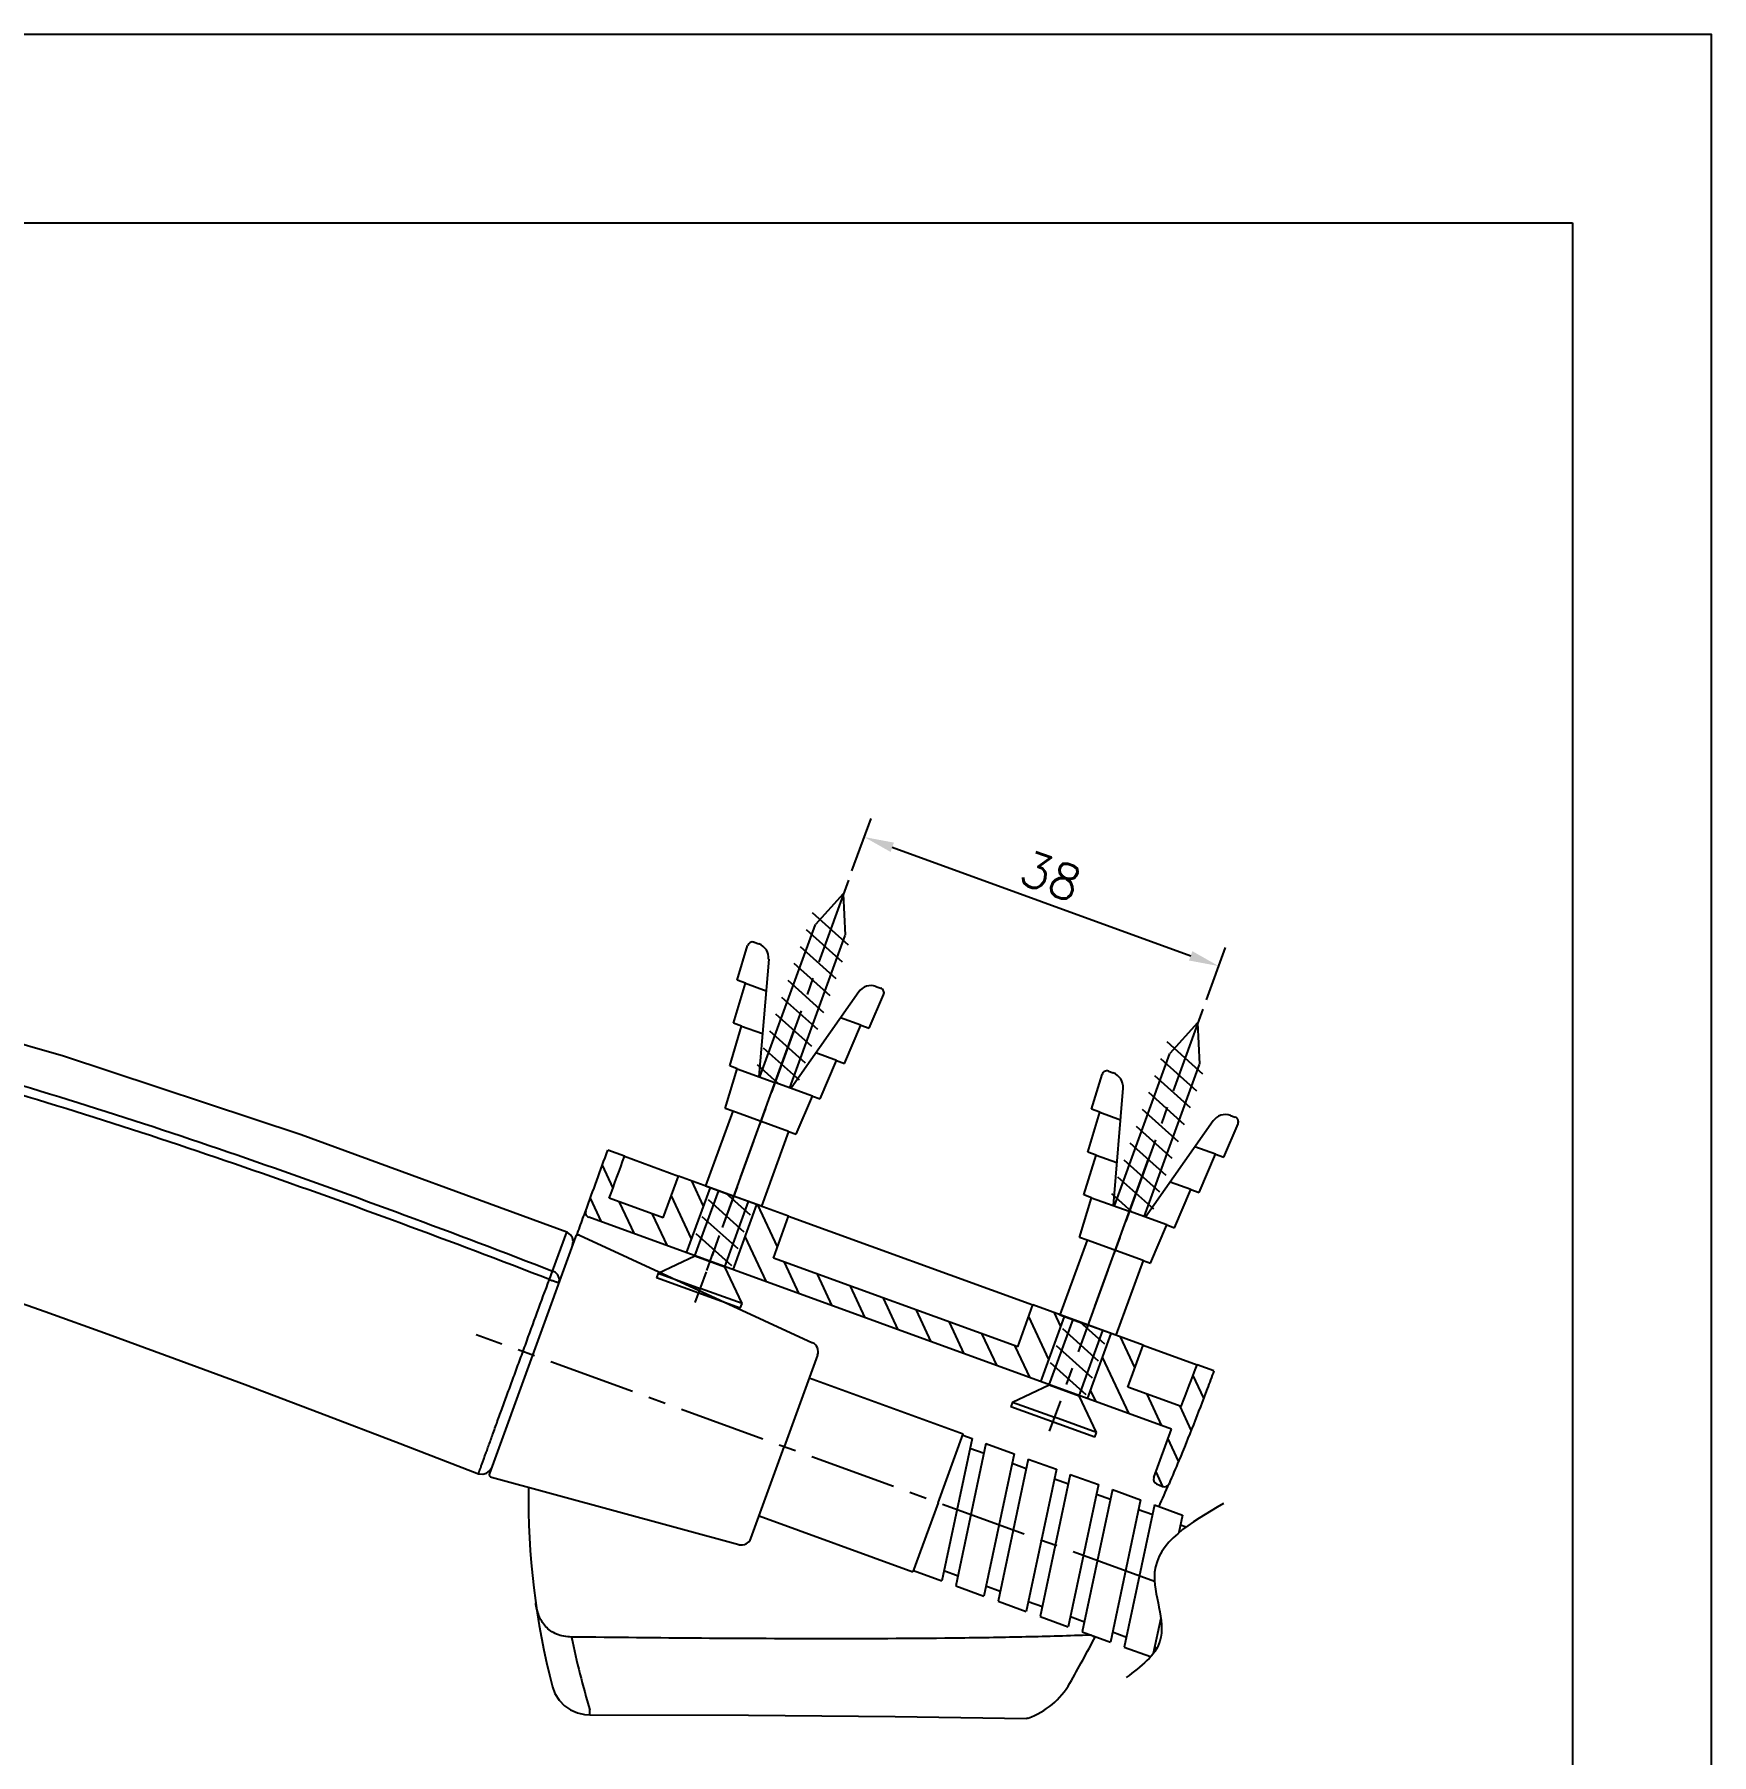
# Model space of a CAD drawing. Extents: x -7342 to 109, y -2615 to 214.
# Drawn here: x -5194.2 to -5025.2, y -2368.5 to -2195.2 of the extents above; entities that cross this region are included whole.
import ezdxf

# ---------------------------------------------------------------- set-up
doc = ezdxf.new("R2010")
doc.units = 0
doc.header["$LTSCALE"] = 7
doc.linetypes.add('CENTER', pattern=[2, 1.25, -0.25, 0.25, -0.25])
doc.layers.get('0').update_dxf_attribs({"color": 2, "linetype": 'CONTINUOUS'})
for name, color, linetype in [('CL', 1, 'CENTER'), ('D', 2, 'CONTINUOUS'), ('DIM', 2, 'CONTINUOUS'), ('DWG', 7, 'CONTINUOUS'), ('TXT', 4, 'CONTINUOUS')]:
    doc.layers.add(name, color=color, linetype=linetype)
doc.styles.add('GHS', font='ROMANS.shx', dxfattribs={"bigfont": 'GHS.shx'})

msp = doc.modelspace()

# ---------------------------------------------------------------- hatches: boundary and pattern name
at = {"layer": 'D'}
h = msp.add_hatch(dxfattribs=at)
h.set_pattern_fill('ANSI31', color=256, scale=20, angle=70)
h.set_pattern_definition([(115, (-34543.9343, -16401.4698), (-2.26576947, -1.05654565), [])])
edge = h.paths.add_edge_path()
edge.add_line((-5130.78, -2314.42), (-5136.23, -2312.44))
edge.add_arc((-6554.5, -1795.02), 1509.72, 339.95682, 340.1276)
edge.add_line((-5134.69, -2308.21), (-5136.38, -2307.6))
edge.add_arc((-7854.81, -1321.86), 2891.64, 339.93997, 340.06875, ccw=False)
edge.add_arc((-5138.13, -2313.88), 0.5, 159.9335, 250)
edge.add_line((-5138.3, -2314.35), (-5128.44, -2317.94))
edge.add_line((-5128.44, -2317.94), (-5126.04, -2311.36))
edge.add_line((-5126.04, -2311.36), (-5129.24, -2310.2))
edge.add_line((-5129.24, -2310.2), (-5130.78, -2314.42))
h.paths.add_polyline_path([(-5118.15, -2314.23), (-5121.35, -2313.07), (-5123.74, -2319.65), (-5092.73, -2330.93), (-5090.34, -2324.36), (-5093.53, -2323.19), (-5095.07, -2327.42), (-5119.69, -2318.46)])
edge = h.paths.add_edge_path()
edge.add_spline(control_points=[(-5079.82, -2341.21), (-5079.49, -2340.43), (-5078.14, -2337.26), (-5076.65, -2333.47), (-5075.52, -2330.43), (-5075.3, -2329.83)], knot_values=[0, 0, 0, 0, 0.206315, 0.843077, 1, 1, 1, 1], degree=3, periodic=0)
edge.add_line((-5075.3, -2329.83), (-5076.99, -2329.21))
edge.add_arc((-5199.66, -2284.75), 130.48, 338.1001, 340.0764, ccw=False)
edge.add_line((-5078.59, -2333.42), (-5083.98, -2331.46))
edge.add_line((-5083.98, -2331.46), (-5082.44, -2327.23))
edge.add_line((-5082.44, -2327.23), (-5085.64, -2326.07))
edge.add_line((-5085.64, -2326.07), (-5088.03, -2332.64))
edge.add_line((-5088.03, -2332.64), (-5079.57, -2335.72))
edge.add_line((-5079.57, -2335.72), (-5081.35, -2340.59))
edge.add_arc((-5080.88, -2340.76), 0.5, 160.1136, 247.1181)
edge.add_line((-5081.07, -2341.22), (-5080.47, -2341.47))
edge.add_arc((-5080.28, -2341.01), 0.5, 247.3781, 336.7412)

# ---------------------------------------------------------------- linework, layer by layer
at = {"linetype": 'Continuous'}
msp.add_lwpolyline([(-5619.15, -2615.16), (-5025.15, -2615.16), (-5025.15, -2195.16), (-5619.15, -2195.16)], close=True, dxfattribs=at)
at = {"layer": 'CL'}
for p, q in [((-5112.11, -2280.38), (-5127.59, -2322.93)), ((-5076.4, -2293.38), (-5091.89, -2335.92)), ((-5081.27, -2351.07), (-5149.62, -2326.19))]:
    msp.add_line(p, q, dxfattribs=at)
at = {"layer": 'CL', "ltscale": 0.5}
msp.add_line((-5123.35, -2311.27), (-5126.43, -2319.73), dxfattribs=at)
at = {"layer": 'D'}
for p, q in [((-5111.77, -2279.44), (-5109.85, -2274.16)), ((-5107.71, -2277.07), (-5077.64, -2288.01)), ((-5076.06, -2292.44), (-5074.14, -2287.16)), ((-5123.01, -2310.33), (-5117.6, -2295.45)), ((-5087.3, -2323.33), (-5081.89, -2308.45))]:
    msp.add_line(p, q, dxfattribs=at)
for points in [[(-5107.54, -2276.6), (-5107.88, -2277.54), (-5110.53, -2276.04)], [(-5077.47, -2287.54), (-5077.81, -2288.48), (-5074.82, -2289.04)]]:
    msp.add_solid(points, dxfattribs=at)
at = {"layer": 'DIM'}
msp.add_spline([(-5074.33, -2343.19), (-5081.27, -2350.13), (-5080.74, -2357.07), (-5084.13, -2360.72)], degree=3, dxfattribs=at)
at = {"layer": 'DWG', "color": 2}
for p, q in [((-5112.65, -2281.77), (-5115.46, -2284.86)), ((-5112.65, -2281.77), (-5112.45, -2285.94)), ((-5112.12, -2286.94), (-5115.73, -2283.69)), ((-5121.04, -2300.21), (-5115.46, -2284.86)), ((-5118.03, -2301.3), (-5112.46, -2285.95)), ((-5112.74, -2288.64), (-5116.35, -2285.39)), ((-5123.33, -2290.47), (-5122.28, -2286.96)), ((-5121.63, -2286.64), (-5121.15, -2286.81)), ((-5113.36, -2290.34), (-5116.97, -2287.09)), ((-5120.16, -2288.35), (-5121.17, -2300.17)), ((-5113.97, -2292.04), (-5117.58, -2288.79)), ((-5123.7, -2294.79), (-5122.5, -2290.78)), ((-5122.5, -2290.78), (-5123.33, -2290.47)), ((-5122.5, -2290.78), (-5120.43, -2291.52)), ((-5114.59, -2293.74), (-5118.2, -2290.49)), ((-5109.35, -2291.1), (-5108.87, -2291.27)), ((-5115.21, -2295.44), (-5118.82, -2292.2)), ((-5111.09, -2291.65), (-5117.91, -2301.35)), ((-5110.02, -2295.31), (-5108.58, -2291.94)), ((-5122.89, -2295.09), (-5123.7, -2294.79)), ((-5115.83, -2297.14), (-5119.44, -2293.9)), ((-5110.86, -2295), (-5112.92, -2294.25)), ((-5112.51, -2298.86), (-5110.86, -2295)), ((-5110.86, -2295), (-5110.02, -2295.31)), ((-5076.94, -2294.76), (-5079.75, -2297.86)), ((-5076.94, -2294.76), (-5076.74, -2298.94)), ((-5124.09, -2299.1), (-5122.89, -2295.09)), ((-5122.89, -2295.09), (-5120.8, -2295.85)), ((-5116.45, -2298.84), (-5120.06, -2295.6)), ((-5076.41, -2299.93), (-5080.02, -2296.69)), ((-5117.07, -2300.54), (-5120.67, -2297.3)), ((-5113.33, -2298.56), (-5115.41, -2297.8)), ((-5085.33, -2313.21), (-5079.75, -2297.86)), ((-5077.03, -2301.63), (-5080.64, -2298.39)), ((-5124.54, -2303.39), (-5123.33, -2299.38)), ((-5123.33, -2299.38), (-5124.09, -2299.1)), ((-5123.33, -2299.38), (-5119.54, -2300.76)), ((-5119.2, -2300.88), (-5121.29, -2299)), ((-5114.98, -2302.41), (-5113.33, -2298.56)), ((-5113.33, -2298.56), (-5112.51, -2298.86)), ((-5087.63, -2303.47), (-5086.57, -2299.96)), ((-5085.92, -2299.63), (-5085.44, -2299.81)), ((-5082.32, -2314.3), (-5076.75, -2298.95)), ((-5077.65, -2303.33), (-5081.26, -2300.09)), ((-5115.74, -2302.14), (-5119.54, -2300.76)), ((-5084.46, -2301.35), (-5085.46, -2313.16)), ((-5078.27, -2305.04), (-5081.87, -2301.79)), ((-5123.79, -2303.67), (-5126.52, -2311.19)), ((-5123.79, -2303.67), (-5124.54, -2303.39)), ((-5118.15, -2305.72), (-5123.79, -2303.67)), ((-5117.39, -2305.99), (-5115.74, -2302.14)), ((-5115.74, -2302.14), (-5114.98, -2302.41)), ((-5086.79, -2303.77), (-5087.63, -2303.47)), ((-5078.88, -2306.74), (-5082.49, -2303.49)), ((-5087.99, -2307.79), (-5086.79, -2303.77)), ((-5086.79, -2303.77), (-5084.72, -2304.52)), ((-5079.5, -2308.44), (-5083.11, -2305.19)), ((-5075.38, -2304.64), (-5082.2, -2314.35)), ((-5074.31, -2308.31), (-5072.87, -2304.94)), ((-5073.64, -2304.1), (-5073.16, -2304.27)), ((-5118.15, -2305.72), (-5120.88, -2313.24)), ((-5118.15, -2305.72), (-5117.39, -2305.99)), ((-5080.12, -2310.14), (-5083.73, -2306.89)), ((-5088.39, -2312.1), (-5087.18, -2308.08)), ((-5087.18, -2308.08), (-5087.99, -2307.79)), ((-5087.18, -2308.08), (-5085.09, -2308.84)), ((-5080.74, -2311.84), (-5084.35, -2308.59)), ((-5075.15, -2308), (-5077.21, -2307.25)), ((-5076.8, -2311.85), (-5075.15, -2308)), ((-5075.15, -2308), (-5074.31, -2308.31)), ((-5081.36, -2313.54), (-5084.97, -2310.3)), ((-5127.59, -2318.25), (-5125.2, -2311.67)), ((-5126.52, -2311.19), (-5123.7, -2312.21)), ((-5122.01, -2314.15), (-5124.49, -2311.92)), ((-5120.88, -2313.24), (-5123.7, -2312.21)), ((-5087.62, -2312.38), (-5088.39, -2312.1)), ((-5083.49, -2313.88), (-5085.58, -2312)), ((-5077.62, -2311.56), (-5079.7, -2310.8)), ((-5079.27, -2315.41), (-5077.62, -2311.56)), ((-5077.62, -2311.56), (-5076.8, -2311.85)), ((-5122.63, -2315.85), (-5126.24, -2312.61)), ((-5124.59, -2319.34), (-5122.2, -2312.76)), ((-5088.83, -2316.39), (-5087.62, -2312.38)), ((-5087.62, -2312.38), (-5083.83, -2313.75)), ((-5080.03, -2315.13), (-5083.83, -2313.75)), ((-5123.25, -2317.55), (-5126.86, -2314.31)), ((-5081.68, -2318.99), (-5080.03, -2315.13)), ((-5080.03, -2315.13), (-5079.27, -2315.41)), ((-5123.87, -2319.25), (-5127.48, -2316.01)), ((-5088.08, -2316.66), (-5090.81, -2324.18)), ((-5088.08, -2316.66), (-5088.83, -2316.39)), ((-5082.44, -2318.71), (-5088.08, -2316.66)), ((-5131.31, -2319.98), (-5127.59, -2318.25)), ((-5127.59, -2318.25), (-5124.59, -2319.34)), ((-5082.44, -2318.71), (-5085.17, -2326.23)), ((-5082.44, -2318.71), (-5081.68, -2318.99)), ((-5131.31, -2319.98), (-5131.48, -2320.45)), ((-5123.02, -2323.52), (-5131.48, -2320.45)), ((-5131.31, -2319.98), (-5127.08, -2321.52)), ((-5122.85, -2323.05), (-5124.59, -2319.34)), ((-5122.85, -2323.05), (-5127.08, -2321.52)), ((-5123.02, -2323.52), (-5122.85, -2323.05)), ((-5090.81, -2324.18), (-5087.99, -2325.21)), ((-5091.89, -2331.24), (-5089.49, -2324.66)), ((-5086.92, -2328.85), (-5090.53, -2325.6)), ((-5088.88, -2332.33), (-5086.49, -2325.76)), ((-5086.3, -2327.15), (-5088.78, -2324.92)), ((-5085.17, -2326.23), (-5087.99, -2325.21)), ((-5087.54, -2330.55), (-5091.15, -2327.31)), ((-5088.16, -2332.25), (-5091.77, -2329.01)), ((-5095.6, -2332.98), (-5091.89, -2331.24)), ((-5091.89, -2331.24), (-5088.88, -2332.33)), ((-5095.6, -2332.98), (-5095.77, -2333.45)), ((-5095.6, -2332.98), (-5091.37, -2334.51)), ((-5087.14, -2336.05), (-5088.88, -2332.33)), ((-5087.31, -2336.52), (-5095.77, -2333.45)), ((-5087.14, -2336.05), (-5091.37, -2334.51)), ((-5087.31, -2336.52), (-5087.14, -2336.05))]:
    msp.add_line(p, q, dxfattribs=at)
at = {"layer": 'DWG', "linetype": 'Continuous'}
for p, q in [((-5134.69, -2308.21), (-5136.38, -2307.6)), ((-5134.69, -2308.21), (-5129.24, -2310.2)), ((-5130.78, -2314.42), (-5129.24, -2310.2)), ((-5118.15, -2314.23), (-5129.24, -2310.2)), ((-5128.44, -2317.94), (-5126.04, -2311.36)), ((-5130.78, -2314.42), (-5136.23, -2312.44)), ((-5123.74, -2319.65), (-5121.35, -2313.07)), ((-5079.57, -2335.72), (-5138.3, -2314.35)), ((-5119.69, -2318.46), (-5118.15, -2314.23)), ((-5118.15, -2314.23), (-5093.53, -2323.19)), ((-5095.07, -2327.42), (-5119.69, -2318.46)), ((-5095.07, -2327.42), (-5093.53, -2323.19)), ((-5082.44, -2327.23), (-5093.53, -2323.19)), ((-5092.73, -2330.93), (-5090.34, -2324.36)), ((-5088.03, -2332.64), (-5085.64, -2326.07)), ((-5083.98, -2331.46), (-5082.44, -2327.23)), ((-5082.44, -2327.23), (-5076.99, -2329.21)), ((-5075.3, -2329.83), (-5076.99, -2329.21)), ((-5078.59, -2333.42), (-5083.98, -2331.46)), ((-5081.35, -2340.59), (-5079.57, -2335.72)), ((-5081.07, -2341.22), (-5080.48, -2341.47)), ((-5143.63, -2353.23), (-5143.64, -2353.2)), ((-5087.27, -2356.69), (-5087.71, -2356.45)), ((-5138.17, -2364.49), (-5138.17, -2363.99))]:
    msp.add_line(p, q, dxfattribs=at)
at = {"layer": 'DWG'}
for p, q in [((-5139.63, -2316.34), (-5148.3, -2340.16)), ((-5141.93, -2319.77), (-5140.51, -2315.87)), ((-5139.23, -2316.17), (-5115.76, -2326.99)), ((-5142.26, -2320.62), (-5141.93, -2319.77)), ((-5115.23, -2328.24), (-5118.6, -2337.48)), ((-5116.07, -2330.53), (-5100.56, -2336.17)), ((-5103.09, -2343.12), (-5100.56, -2336.17)), ((-5100.61, -2336.31), (-5099.67, -2336.65)), ((-5121.96, -2346.72), (-5118.6, -2337.48)), ((-5099.67, -2336.65), (-5102.71, -2350.98)), ((-5098.28, -2337.16), (-5101.32, -2351.48)), ((-5098.46, -2338.16), (-5099.88, -2337.64)), ((-5095.43, -2338.2), (-5098.48, -2352.52)), ((-5098.28, -2337.16), (-5095.43, -2338.2)), ((-5094.01, -2338.72), (-5097.05, -2353.04)), ((-5094.22, -2339.7), (-5095.64, -2339.18)), ((-5091.16, -2339.75), (-5094.21, -2354.07)), ((-5094.01, -2338.72), (-5091.16, -2339.75)), ((-5148.1, -2340.55), (-5123.16, -2347.34)), ((-5089.77, -2340.26), (-5092.81, -2354.58)), ((-5089.95, -2341.26), (-5091.37, -2340.74)), ((-5086.92, -2341.29), (-5089.97, -2355.62)), ((-5089.77, -2340.26), (-5086.92, -2341.29)), ((-5085.53, -2341.8), (-5088.58, -2356.12)), ((-5085.53, -2341.8), (-5082.69, -2342.84)), ((-5103.09, -2343.12), (-5105.62, -2350.08)), ((-5085.71, -2342.8), (-5087.13, -2342.28)), ((-5082.69, -2342.84), (-5085.73, -2357.16)), ((-5081.29, -2343.34), (-5084.34, -2357.67)), ((-5081.29, -2343.34), (-5078.45, -2344.38)), ((-5121.13, -2344.43), (-5105.62, -2350.08)), ((-5081.47, -2344.34), (-5082.89, -2343.82)), ((-5078.45, -2344.38), (-5078.82, -2346.13)), ((-5078.1, -2345.57), (-5078.66, -2345.37)), ((-5105.56, -2349.94), (-5102.71, -2350.98)), ((-5101.08, -2350.51), (-5102.5, -2349.99)), ((-5101.32, -2351.48), (-5098.48, -2352.52)), ((-5096.84, -2352.05), (-5098.27, -2351.53)), ((-5097.05, -2353.04), (-5094.21, -2354.07)), ((-5092.57, -2353.6), (-5094, -2353.09)), ((-5092.81, -2354.58), (-5089.97, -2355.62)), ((-5088.33, -2355.15), (-5089.76, -2354.63)), ((-5080.65, -2354.76), (-5081.41, -2358.31)), ((-5088.58, -2356.12), (-5085.73, -2357.16)), ((-5084.1, -2356.69), (-5085.52, -2356.17)), ((-5084.34, -2357.67), (-5081.68, -2358.63)), ((-5081.06, -2357.79), (-5081.28, -2357.71))]:
    msp.add_line(p, q, dxfattribs=at)
for points in [[(-5140.51, -2315.87), (-5167.26, -2306.06), (-5191.23, -2298.11), (-5212.31, -2292.08), (-5230.91, -2287.73), (-5247.36, -2284.8), (-5261.94, -2283.02), (-5274.84, -2282.16), (-5286.25, -2282.02), (-5296.4, -2282.42), (-5305.48, -2283.24), (-5313.65, -2284.36), (-5321.05, -2285.69), (-5327.77, -2287.19), (-5333.92, -2288.83), (-5339.56, -2290.6), (-5344.74, -2292.5), (-5349.51, -2294.53), (-5353.92, -2296.68), (-5357.63, -2298.72)], [(-5139.93, -2317.15), (-5139.87, -2316.79), (-5139.94, -2316.43), (-5140.14, -2316.12), (-5140.44, -2315.9), (-5140.51, -2315.87)], [(-5199.11, -2321.72), (-5193.08, -2323.84), (-5186.73, -2326.12), (-5180.02, -2328.58), (-5172.92, -2331.22), (-5165.38, -2334.07), (-5157.31, -2337.15), (-5149.4, -2340.19)], [(-5149.4, -2340.19), (-5149.32, -2340.21), (-5148.95, -2340.25), (-5148.59, -2340.15), (-5148.29, -2339.92), (-5148.1, -2339.59)]]:
    msp.add_lwpolyline(points, dxfattribs=at)
at = {"layer": 'DWG', "linetype": 'Continuous'}
for points in [[(-5141.94, -2361.68), (-5141.7, -2362.35), (-5141.29, -2363.03), (-5140.75, -2363.58), (-5140.13, -2364), (-5139.44, -2364.29), (-5138.71, -2364.46), (-5138.17, -2364.49)], [(-5138.17, -2364.49), (-5122.18, -2364.53), (-5107.41, -2364.65), (-5094.2, -2364.86)]]:
    msp.add_lwpolyline(points, dxfattribs=at)
at = {"layer": 'DWG', "color": 2}
for centre, radius, start, end in [((-5121.8, -2287.11), 0.5, 70.0307, 163.2556), ((-5121.66, -2288.22), 1.5, 355.1511, 70.0307), ((-5109.86, -2292.51), 1.5, 70.0307, 144.9103), ((-5109.04, -2291.74), 0.5, 336.8058, 70.0307), ((-5086.09, -2300.1), 0.5, 70.0307, 163.2556), ((-5085.95, -2301.22), 1.5, 355.1511, 70.0307), ((-5074.15, -2305.51), 1.5, 70.0307, 144.9103), ((-5073.33, -2304.74), 0.5, 336.8058, 70.0307)]:
    msp.add_arc(centre, radius, start, end, dxfattribs=at)
at = {"layer": 'DWG', "linetype": 'Continuous'}
for centre, radius, start, end in [((-7854.7, -1321.55), 2891.64, 339.93352, 340.06228), ((-6804.51, -1704.42), 1775.63, 339.97522, 340.12042), ((-5138.13, -2313.88), 0.5, 159.8425, 250), ((-5223, -2276.05), 155.38, 338.3341, 339.9937), ((-5069.39, -2342.77), 74.98, 179.0823, 194.6105), ((-5080.88, -2340.76), 0.5, 160, 247), ((-5272.87, -2257.85), 210.28, 335.9601, 336.6452), ((-5080.28, -2341.01), 0.5, 247, 336.6562), ((-5069.33, -2342.76), 72.04, 191.1179, 197.1454), ((-5272.28, -2258.14), 209.61, 330.5142, 331.9793), ((-5096.73, -2357.3), 8, 289.7841, 329.9224), ((-5096.73, -2357.3), 8, 289.7841, 329.9224)]:
    msp.add_arc(centre, radius, start, end, dxfattribs=at)
at = {"layer": 'DWG'}
for centre, radius, start, end in [((-5139.35, -2316.44), 0.3, 65.2364, 160), ((-5116.17, -2327.9), 1, 340, 65.2364), ((-5148.02, -2340.26), 0.3, 160, 254.7636), ((-5122.9, -2346.38), 1, 254.7636, 340)]:
    msp.add_arc(centre, radius, start, end, dxfattribs=at)
for points, knots in [([(-5264.67, -2287.69), (-5262.05, -2287.85), (-5256.78, -2288.29), (-5248.9, -2289.18), (-5241.02, -2290.33), (-5233.17, -2291.69), (-5225.36, -2293.27), (-5217.59, -2295.04), (-5209.87, -2296.97), (-5199.62, -2299.76), (-5186.91, -2303.61), (-5171.8, -2308.67), (-5156.82, -2314.09), (-5146.89, -2317.86), (-5141.93, -2319.77)], [0, 0, 0, 0, 848.200773, 1703.342439, 2559.695482, 3416.185662, 4272.634509, 5129.088108, 5985.556066, 6842.040268, 8554.998228, 10268.010365, 11981.036134, 13694.054475, 13694.054475, 13694.054475, 13694.054475]), ([(-5142.26, -2320.62), (-5147.21, -2318.71), (-5157.13, -2314.95), (-5172.09, -2309.57), (-5187.17, -2304.52), (-5199.86, -2300.69), (-5210.09, -2297.91), (-5220.37, -2295.33), (-5230.72, -2293.08), (-5241.15, -2291.26), (-5248.99, -2290.12), (-5255.54, -2289.38), (-5260.76, -2288.92), (-5263.35, -2288.76), (-5264.64, -2288.69)], [0, 0, 0, 0, 1769.002813, 3537.654234, 5306.217153, 7074.605785, 7958.666097, 8842.629753, 10609.925063, 11492.796565, 12374.522114, 13254.049076, 13691.066277, 14121.175157, 14121.175157, 14121.175157, 14121.175157]), ([(-5149.4, -2340.19), (-5149.39, -2340.18), (-5149.4, -2340.18), (-5149.39, -2340.17), (-5149.38, -2340.15), (-5149.37, -2340.12), (-5149.36, -2340.07), (-5149.33, -2340.01), (-5149.31, -2339.93), (-5149.27, -2339.84), (-5149.22, -2339.69), (-5149.14, -2339.47), (-5149.03, -2339.16), (-5148.9, -2338.8), (-5148.75, -2338.39), (-5148.58, -2337.92), (-5148.32, -2337.21), (-5147.96, -2336.21), (-5147.49, -2334.92), (-5146.98, -2333.5), (-5146.43, -2332.01), (-5145.86, -2330.45), (-5145.27, -2328.86), (-5144.48, -2326.68), (-5143.47, -2323.93), (-5142.67, -2321.73), (-5142.26, -2320.62)], [0, 0, 0, 0, 11.699211, 26.262733, 46.665908, 105.100616, 187.222109, 293.234237, 423.257221, 577.382125, 755.698011, 1184.753168, 1709.42266, 2328.411358, 3038.595158, 3835.448307, 4714.315083, 6694.116099, 8925.393598, 11352.396528, 13923.881914, 16593.522088, 19329.865608, 22108.703756, 27740.542545, 33419.060536, 33419.060536, 33419.060536, 33419.060536]), ([(-5142.26, -2320.62), (-5142.15, -2320.66), (-5141.97, -2320.72), (-5141.75, -2320.8), (-5141.6, -2320.85), (-5141.48, -2320.88), (-5141.39, -2320.91), (-5141.35, -2320.92), (-5141.32, -2320.92), (-5141.31, -2320.92), (-5141.3, -2320.92), (-5141.3, -2320.92)], [0, 0, 0, 0, 4806.612023, 7144.102172, 9230.521174, 10918.833943, 12132.064573, 12544.832511, 12832.63971, 13005.025867, 13079.198314, 13079.198314, 13079.198314, 13079.198314]), ([(-5141.3, -2320.92), (-5141.26, -2320.82), (-5141.23, -2320.58), (-5141.35, -2320.23), (-5141.6, -2319.94), (-5141.82, -2319.82), (-5141.93, -2319.77)], [0, 0, 0, 0, 1397.001897, 2973.635321, 4645.235341, 6249.137324, 6249.137324, 6249.137324, 6249.137324])]:
    msp.add_open_spline(points, degree=3, knots=knots, dxfattribs=at)
at = {"layer": 'DWG', "linetype": 'Continuous'}
for points, knots in [([(-5139.51, -2316.19), (-5139.3, -2315.61), (-5139, -2314.78), (-5138.69, -2313.95), (-5138.6, -2313.7)], [0.2626683, 0.2626683, 0.2626683, 0.2626683, 0.780043, 1, 1, 1, 1]), ([(-5075.3, -2329.83), (-5075.52, -2330.43), (-5076.65, -2333.47), (-5078.14, -2337.26), (-5079.49, -2340.43), (-5079.82, -2341.21)], [0, 0, 0, 0, 0.156923, 0.793685, 1, 1, 1, 1]), ([(-5140.02, -2356.65), (-5140.28, -2356.65), (-5140.8, -2356.61), (-5141.52, -2356.39), (-5142.15, -2356.05), (-5142.65, -2355.6), (-5143.05, -2355.08), (-5143.33, -2354.49), (-5143.53, -2353.86), (-5143.61, -2353.42), (-5143.64, -2353.2)], [0, 0, 0, 0, 0.142925, 0.278967, 0.406131, 0.526185, 0.642626, 0.758932, 0.877599, 1, 1, 1, 1]), ([(-5087.71, -2356.45), (-5089.89, -2356.54), (-5094.25, -2356.66), (-5102.97, -2356.8), (-5113.86, -2356.85), (-5126.94, -2356.79), (-5135.66, -2356.7), (-5140.02, -2356.65)], [0, 0, 0, 0, 0.125, 0.25, 0.499999, 0.75, 1, 1, 1, 1])]:
    msp.add_open_spline(points, degree=3, knots=knots, dxfattribs=at)
msp.add_open_spline([(-5094.03, -2364.83), (-5094.08, -2364.85), (-5094.14, -2364.86), (-5094.2, -2364.86)], degree=3, dxfattribs=at)
at = {"layer": 'TXT', "color": 4}
for p, q in [((-5593.15, -2214.16), (-5039.15, -2214.16)), ((-5039.15, -2214.16), (-5039.15, -2604.16))]:
    msp.add_line(p, q, dxfattribs=at)

# ---------------------------------------------------------------- texts
at = {"layer": 'D', "insert": (-5091.74, -2279.96), "char_height": 3.5, "attachment_point": 5, "rotation": 340, "style": 'GHS'}
msp.add_mtext('\\A1;38', dxfattribs=at)

doc.saveas('drawing.dxf')
